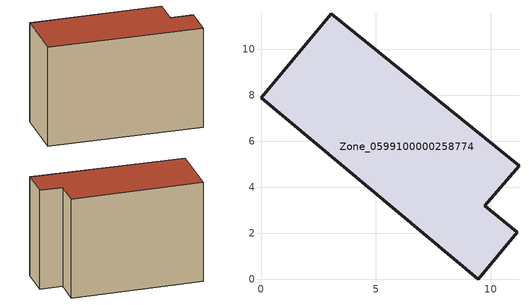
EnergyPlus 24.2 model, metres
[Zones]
Zone_0599100000258774
 floor ground (C_G): 0,7.89 3.06,11.54 11.22,4.94 9.74,3.2 11.15,2.03 9.45,0 z0
 wall outside (C_F): 3.06,11.54 0,7.89 9.45,0 11.15,2.03 9.74,3.2 11.22,4.94 3.06,11.54 z0:8.17
 roof outside (C_R): 0,7.89 9.45,0 11.15,2.03 9.74,3.2 11.22,4.94 3.06,11.54 z8.17
[BUILDING]
Pand.0599100000258774: North Axis=0; Terrain=City; Loads Convergence Tolerance Value=0.04; Temperature Convergence Tolerance Value=0.4; Solar Distribution=FullExterior; Maximum Number of Warmup Days=25; Minimum Number of Warmup Days=1
[Site:Location]
Rotterdam.The.Hague.AP_ZH_NLD Design_Conditions: Latitude=51.96; Longitude=4.45; Time Zone=1; Elevation=-4.5
[SITE:GROUNDTEMPERATURE:BUILDINGSURFACE]
18, 18, 18, 18, 18, 18, 18, 18, 18, 18, 18, 18
[MATERIAL] Thermal Absorptance=0.9; Solar Absorptance=0.7; Visible Absorptance=0.7
Name | Roughness | Thickness | Conductivity | Density | Specific Heat
G.TI.1946 | MediumSmooth | 0.15 | 1 | 540 | 1210
F.TI.1946 | Rough | 0.3 | 0.857143 | 1920 | 840
R.TI.1946 | MediumRough | 0.2 | 0.1 | 1500 | 1000
[CONSTRUCTION]
C_G: G.TI.1946
C_F: F.TI.1946
C_R: R.TI.1946
[ZONE]
Zone_0599100000258774: Type=1; Multiplier=1; Ceiling Height=Autocalculate; Volume=Autocalculate; Floor Area=autocalculate; Part of Total Floor Area=Yes
[ZONEINFILTRATION:DESIGNFLOWRATE]
Infil_Zone_0599100000258774: Zone or ZoneList or Space or SpaceList=Zone_0599100000258774; Schedule=AlwaysOn; Design Flow Rate Calculation Method=Flow/Area; Flow Rate per Floor Area=0.003; Constant Term Coefficient=1; Temperature Term Coefficient=0; Velocity Term Coefficient=0; Velocity Squared Term Coefficient=0
[HVACTEMPLATE:ZONE:IDEALLOADSAIRSYSTEM]
Zone_0599100000258774: Maximum Heating Supply Air Temperature=50; Minimum Cooling Supply Air Temperature=13; Maximum Heating Supply Air Humidity Ratio=0.0156; Minimum Cooling Supply Air Humidity Ratio=0.0077; Heating Limit=NoLimit; Cooling Limit=NoLimit; Dehumidification Control Type=ConstantSensibleHeatRatio; Cooling Sensible Heat Ratio=0.7; Dehumidification Setpoint=60; Humidification Control Type=None; Humidification Setpoint=30; Outdoor Air Method=None; Outdoor Air Flow Rate per Person=0.00944; Outdoor Air Flow Rate per Zone Floor Area=0; Outdoor Air Flow Rate per Zone=0; Demand Controlled Ventilation Type=None; Outdoor Air Economizer Type=NoEconomizer; Heat Recovery Type=None; Sensible Heat Recovery Effectiveness=0.7; Latent Heat Recovery Effectiveness=0.65
[ZONECONTROL:THERMOSTAT]
ThermostatControl_Zone_0599100000258774: Zone or ZoneList=Zone_0599100000258774; Control Type Schedule=DualSetpointControlType; Control 1=Thermostat_Zone_0599100000258774; Temperature Difference Between Cutout And Setpoint=0
[THERMOSTATSETPOINT:DUALSETPOINT]
Thermostat_Zone_0599100000258774: Heating Setpoint Temperature Schedule=HeatingSetpoint_Zone_0599100000258774; Cooling Setpoint Temperature Schedule=CoolingSetpoint_Zone_0599100000258774
[SCHEDULE:COMPACT]
HeatingSetpoint_Zone_0599100000258774: Through: 12/31, For: AllDays, Until: 24:00, 21
CoolingSetpoint_Zone_0599100000258774: Through: 12/31, For: AllDays, Until: 24:00, 24
DualSetpointControlType: Through: 12/31, For: AllDays, Until: 24:00, 4
AlwaysOn: Through: 12/31, For: AllDays, Until: 24:00, 1
